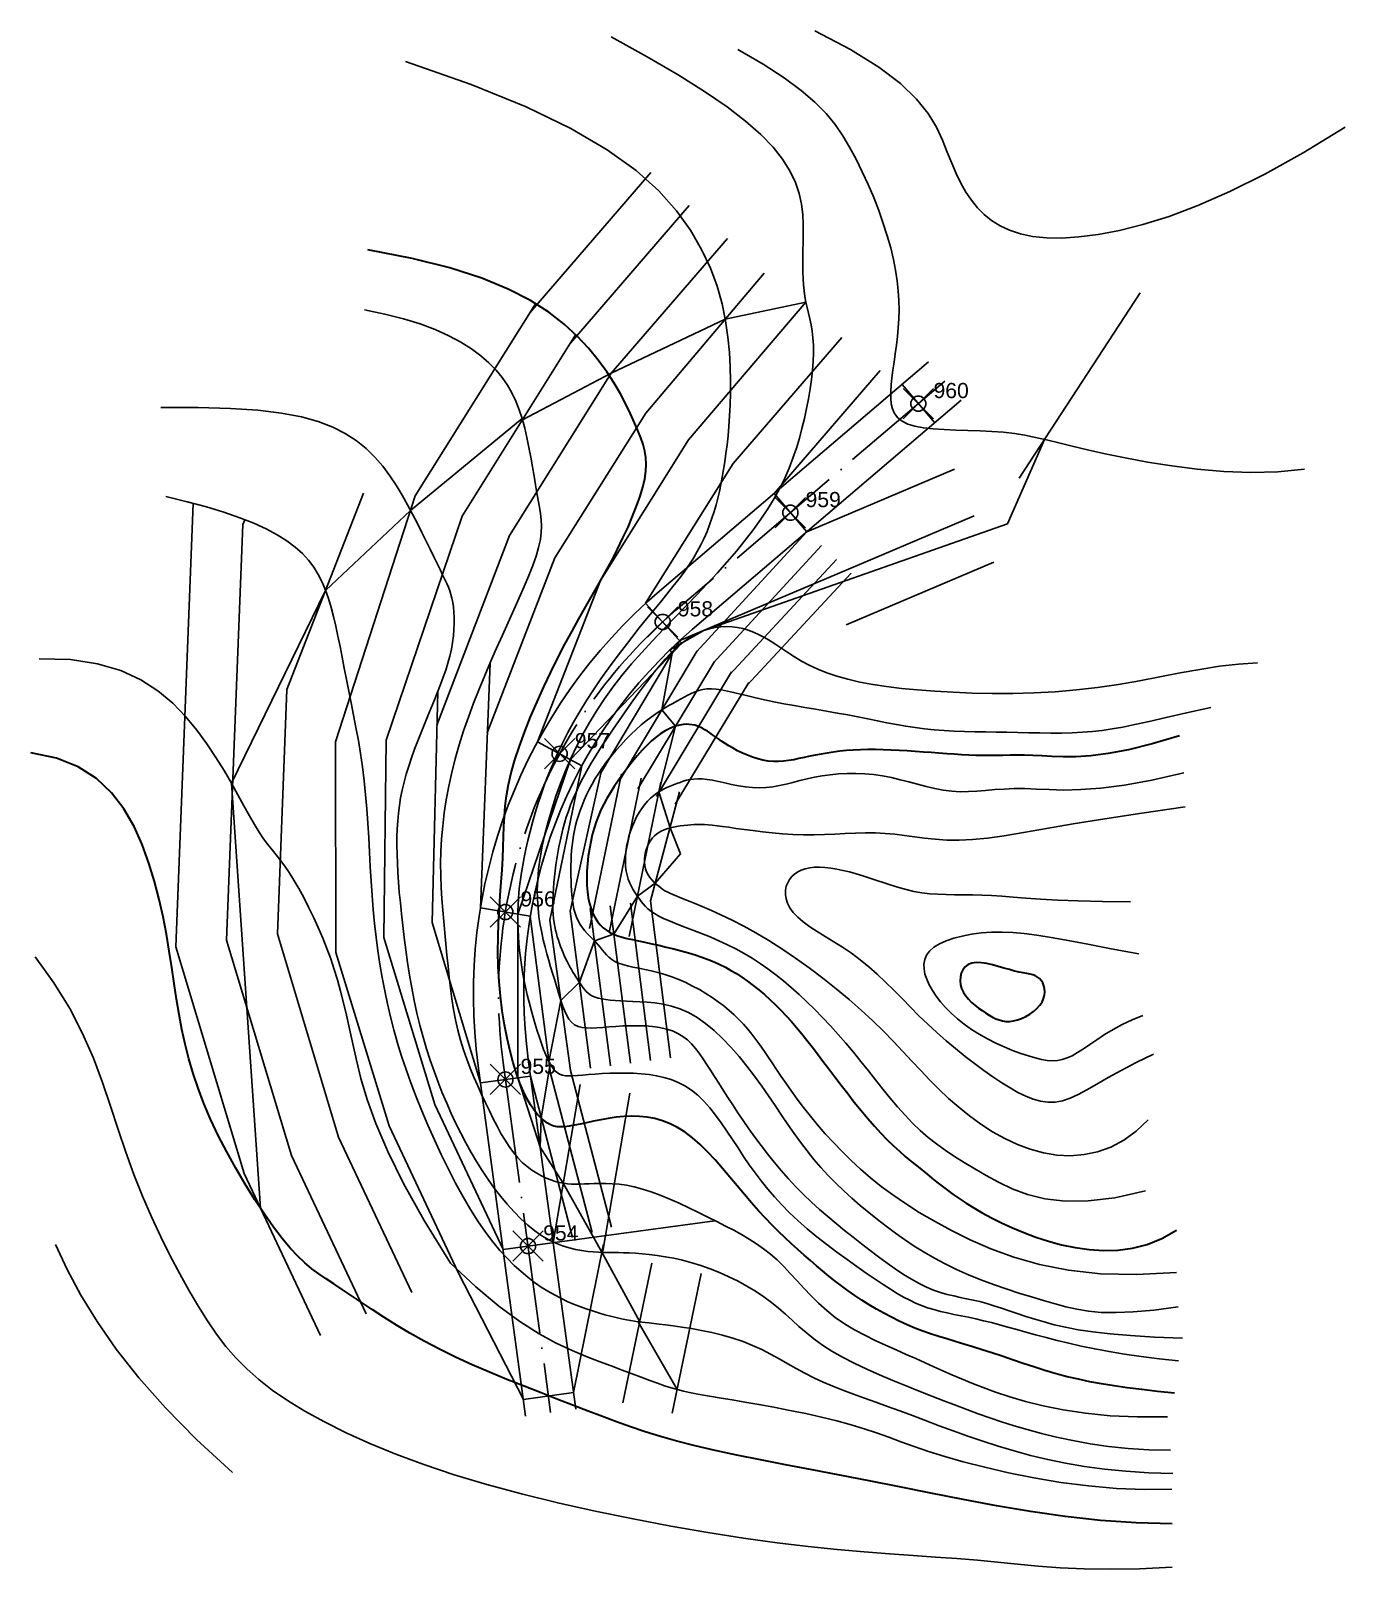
# Model space of a CAD drawing. Header units: metres. Extents: x 1 to 709, y -52 to 253.
# Drawn here: x 0.9 to 261.3, y -51.9 to 252.8 of the extents above; entities that cross this region are included whole.
import ezdxf

# ---------------------------------------------------------------- set-up
doc = ezdxf.new("R2010")
doc.units = ezdxf.units.M
doc.header["$PDMODE"] = 35
doc.header["$PDSIZE"] = 3
doc.linetypes.add('ACAD_ISO04W100', pattern=[30, 24, -3, 0, -3])
for name, color, linetype in [('01_eje', 3, 'ACAD_ISO04W100'), ('01_explanacion', 7, 'Continuous'), ('02_pendiente_explanacion', 7, 'Continuous'), ('03_linea_paso', 5, 'Continuous'), ('05_desmonte_curvas', 10, 'Continuous'), ('07_terraplen_curvas', 82, 'Continuous'), ('09_terraplen_curvas_este', 82, 'Continuous'), ('10_cebecera_talud', 50, 'Continuous'), ('lnterren', 40, 'Continuous')]:
    doc.layers.add(name, color=color, linetype=linetype)
doc.layers.add('lnterrdir', color=44, linetype='Continuous', lineweight=35)
doc.styles.get("Standard").update_dxf_attribs({"font": 'arial.ttf'})

msp = doc.modelspace()

# ---------------------------------------------------------------- linework, layer by layer
at = {"layer": '01_eje'}
msp.add_lwpolyline([(181.97, 183.47), (128.69, 138.07, 0.255342), (94.46, 48.5), (103.87, -20.86)], format="xyb", dxfattribs=at)
at = {"layer": '01_explanacion'}
for p, q in [((178.73, 187.27), (125.45, 141.87)), ((185.21, 179.66), (131.93, 134.26)), ((99.41, 49.17), (108.83, -20.19)), ((89.5, 47.83), (98.92, -21.54))]:
    msp.add_line(p, q, dxfattribs=at)
for radius in [105, 95]:
    msp.add_arc((193.55, 61.95), radius, 130.4338, 187.7296, dxfattribs=at)
at = {"layer": '02_pendiente_explanacion'}
for p, q in [((173.48, 182.8), (179.96, 175.18)), ((148.13, 161.2), (154.62, 153.59)), ((122.69, 139.44), (129.89, 131.57)), ((101.26, 112.02), (110.05, 107.25)), ((89.96, 79.1), (99.82, 77.47)), ((89.96, 44.46), (99.87, 45.8)), ((94.44, 11.46), (136.43, 17.16)), ((98.47, -18.23), (108.38, -16.89))]:
    msp.add_line(p, q, dxfattribs=at)
for p in [(176.72, 178.99), (151.37, 157.39), (126.07, 135.75), (105.65, 109.64), (94.89, 78.29), (94.91, 45.13), (99.39, 12.13)]:
    msp.add_point(p, dxfattribs=at)
at = {"layer": '03_linea_paso'}
for p, q in [((107.79, 108.48), (129.89, 131.57)), ((97.39, 45.47), (101.83, 31.54))]:
    msp.add_line(p, q, dxfattribs=at)
msp.add_lwpolyline([(97.39, 45.47), (97.37, 77.87), (107.79, 108.48)], dxfattribs=at)
at = {"layer": '05_desmonte_curvas'}
for p, q in [((132.76, 129.82), (154.62, 153.59)), ((136.08, 127.59), (157.56, 150.88)), ((139.4, 125.37), (160.49, 148.15)), ((142.74, 123.16), (163.41, 145.42)), ((113.75, 105.73), (129.44, 132.06)), ((117.45, 104.22), (132.87, 130.01)), ((121.15, 102.7), (136.3, 127.94)), ((124.85, 101.18), (139.72, 125.87)), ((128.55, 99.66), (143.13, 123.78)), ((110.05, 107.25), (103.74, 76.66)), ((107.76, 78.49), (113.95, 106.39)), ((111.58, 75.05), (117.88, 105.64)), ((115.49, 74.24), (121.8, 104.83)), ((119.41, 73.43), (125.72, 104.02)), ((129.37, 102.11), (123.63, 80.53)), ((115.69, 79.51), (119.7, 48.36)), ((119.66, 80.02), (123.67, 48.87)), ((123.63, 80.53), (127.64, 49.38)), ((99.82, 77.47), (103.84, 46.31)), ((103.74, 76.66), (107.79, 46.88)), ((111.77, 47.34), (107.76, 78.49)), ((111.73, 79), (115.74, 47.85)), ((99.87, 45.8), (108.22, 13.82)), ((103.74, 46.81), (112.09, 14.83)), ((107.79, 46.88), (115.95, 15.86))]:
    msp.add_line(p, q, dxfattribs=at)
at = {"layer": '07_terraplen_curvas'}
for p, q in [((99.73, 196.95), (123.75, 224.76)), ((107.79, 190.99), (131.32, 218.22)), ((115.47, 184.58), (138.89, 211.68)), ((122.71, 177.13), (146.2, 204.85)), ((77.03, 160.74), (100.88, 198.79)), ((131.18, 171.82), (154.46, 199.12)), ((86.32, 156.72), (108.82, 192.63)), ((140.06, 167.16), (161.59, 192.07)), ((95.72, 152.9), (115.86, 185.03)), ((148.13, 161.2), (169.15, 185.53)), ((104.73, 148.44), (122.71, 177.13)), ((113.72, 143.95), (131.18, 171.82)), ((122.69, 139.44), (140.06, 167.16)), ((29.61, 71.41), (33.05, 159.23)), ((51.62, 122.38), (66.8, 161.26)), ((61.26, 111.99), (77.03, 160.74)), ((42.89, 155.02), (43.28, 156)), ((71.26, 112.35), (86.32, 156.72)), ((39.67, 72.69), (42.89, 155.02)), ((81.33, 115.31), (95.72, 152.9)), ((91.32, 113.76), (104.73, 148.44)), ((101.26, 112.02), (113.72, 143.95)), ((89.96, 79.1), (91.86, 127.59)), ((49.73, 73.97), (51.62, 122.38)), ((80.38, 76.22), (81.49, 121.9)), ((61.29, 70.27), (61.26, 111.99)), ((70.83, 73.27), (71.26, 112.35)), ((89.96, 44.46), (80.38, 76.22)), ((61.87, 33.68), (49.73, 73.97)), ((80.91, 40.2), (70.83, 73.27)), ((43.15, 26.5), (29.61, 71.41)), ((52.51, 30.09), (39.67, 72.69)), ((71.86, 35.94), (61.29, 70.27)), ((94.44, 11.46), (80.91, 40.2)), ((76.34, 2.94), (61.87, 33.68)), ((85.55, 6.89), (71.86, 35.94)), ((67.29, -1.31), (52.51, 30.09)), ((58.25, -5.57), (43.15, 26.5)), ((98.47, -18.23), (85.55, 6.89))]:
    msp.add_line(p, q, dxfattribs=at)
at = {"layer": '09_terraplen_curvas_este'}
for p, q in [((196.7, 164.24), (220.69, 200.92)), ((154.62, 153.59), (183.86, 165.98)), ((158.52, 144.38), (187.76, 156.77)), ((162.42, 135.17), (191.66, 147.56)), ((129.44, 132.06), (158.52, 144.38)), ((104.35, 12.81), (109.72, 44.11)), ((114.2, 11.11), (119.58, 42.42)), ((108.38, -16.89), (114.34, 12.51)), ((118.17, -18.93), (123.93, 8.73)), ((127.96, -20.97), (133.72, 6.69))]:
    msp.add_line(p, q, dxfattribs=at)
at = {"layer": '10_cebecera_talud'}
for p, q in [((138.47, 195.73), (154.46, 199.11)), ((115.86, 185.03), (138.47, 195.73)), ((98.28, 175.8), (115.86, 185.03)), ((76.1, 157.85), (98.22, 176.02)), ((194.35, 155.2), (201.71, 171.9)), ((76.1, 157.85), (59.28, 142)), ((134.24, 134.04), (194.35, 155.2)), ((59.28, 142), (40.61, 103.83)), ((127.47, 130.21), (134.24, 134.04)), ((125.91, 118.37), (127.94, 129.54)), ((127.94, 129.54), (127.47, 130.21)), ((128.58, 115.08), (125.91, 118.37)), ((125.32, 102.09), (128.58, 115.08)), ((40.61, 103.83), (46.39, 19.61)), ((127.52, 94.94), (125.32, 102.09)), ((129.58, 89.82), (127.52, 94.94)), ((124.55, 84.02), (129.58, 89.82)), ((121.06, 81.43), (124.55, 84.02)), ((116.42, 73.89), (121.06, 81.43)), ((112.55, 72.58), (116.35, 73.92)), ((109.58, 64.38), (112.55, 72.58)), ((105.9, 60.8), (109.58, 64.38)), ((103.53, 48.65), (105.9, 60.8)), ((101.97, 37.49), (103.76, 48.22)), ((101.97, 37.49), (101.78, 31.69)), ((101.78, 31.69), (106.37, 24.6)), ((106.37, 24.6), (114.01, 10.89)), ((114.01, 10.89), (121.51, -2.89)), ((121.22, -2.86), (128.93, -16.28))]:
    msp.add_line(p, q, dxfattribs=at)
at = {"layer": 'lnterrdir'}
for points in [[(227.46, -17.02), (224.07, -16.65), (220.97, -16.28), (218.12, -15.92), (215.49, -15.55), (213.02, -15.16), (210.68, -14.74), (208.42, -14.26), (206.21, -13.74), (204, -13.15), (201.8, -12.5), (199.62, -11.82), (197.48, -11.12), (195.37, -10.41), (193.31, -9.71), (191.31, -9.04), (189.39, -8.41), (187.54, -7.82), (185.76, -7.28), (184.04, -6.77), (182.37, -6.27), (180.75, -5.77), (179.15, -5.25), (177.58, -4.7), (176.03, -4.1), (174.48, -3.45), (172.94, -2.74), (171.41, -1.98), (169.9, -1.18), (168.42, -0.35), (166.96, 0.52), (165.54, 1.42), (164.16, 2.34), (162.82, 3.27), (161.52, 4.23), (160.25, 5.2), (159, 6.19), (157.76, 7.2), (156.54, 8.23), (155.32, 9.28), (154.09, 10.35), (152.85, 11.46), (151.6, 12.59), (150.33, 13.77), (149.04, 15), (147.73, 16.3), (146.41, 17.67), (145.05, 19.13), (143.67, 20.67), (142.27, 22.32), (140.84, 24.03), (139.39, 25.77), (137.92, 27.5), (136.44, 29.18), (134.96, 30.77), (133.47, 32.24), (131.98, 33.55), (130.49, 34.67), (129.01, 35.6), (127.52, 36.35), (126.02, 36.94), (124.52, 37.37), (123.01, 37.66), (121.48, 37.82), (119.94, 37.86), (118.38, 37.79), (116.82, 37.64), (115.28, 37.42), (113.78, 37.15), (112.34, 36.86), (110.98, 36.57), (109.72, 36.29), (108.58, 36.06), (107.57, 35.88), (106.68, 35.76), (105.88, 35.72), (105.17, 35.76), (104.5, 35.9), (103.87, 36.13), (103.25, 36.47), (102.62, 36.92), (101.97, 37.49), (101.29, 38.21), (100.59, 39.08), (99.89, 40.11), (99.18, 41.34), (98.47, 42.76), (97.78, 44.41), (97.1, 46.29), (96.44, 48.41), (95.82, 50.75), (95.25, 53.28), (94.73, 55.95), (94.28, 58.74), (93.92, 61.62), (93.64, 64.54), (93.48, 67.48), (93.42, 70.41), (93.45, 73.3), (93.56, 76.14), (93.72, 78.91), (93.9, 81.6), (94.09, 84.18), (94.27, 86.64), (94.41, 88.97), (94.49, 91.15), (94.55, 93.22), (94.61, 95.23), (94.71, 97.22), (94.87, 99.23), (95.13, 101.32), (95.52, 103.52), (96.07, 105.89), (96.8, 108.45), (97.7, 111.17), (98.75, 114.02), (99.91, 116.95), (101.17, 119.91), (102.5, 122.87), (103.89, 125.79), (105.29, 128.61), (106.7, 131.32), (108.1, 133.9), (109.48, 136.39), (110.85, 138.8), (112.19, 141.14), (113.49, 143.43), (114.75, 145.69), (115.96, 147.93), (117.11, 150.16), (118.2, 152.38), (119.2, 154.55), (120.11, 156.67), (120.91, 158.7), (121.58, 160.63), (122.12, 162.43), (122.51, 164.1), (122.74, 165.61), (122.82, 167), (122.75, 168.31), (122.55, 169.59), (122.21, 170.88), (121.75, 172.22), (121.17, 173.65), (120.48, 175.22), (119.69, 176.97), (118.77, 178.87), (117.7, 180.91), (116.45, 183.06), (114.99, 185.31), (113.3, 187.62), (111.34, 189.98), (109.1, 192.37), (106.53, 194.75), (103.5, 197.12), (99.86, 199.44), (95.48, 201.68), (90.21, 203.84), (83.91, 205.87), (76.43, 207.76), (67.63, 209.48)], [(228.44, 113.21), (223.03, 111.58), (218.35, 110.43), (214.33, 109.67), (210.88, 109.23), (207.92, 109.05), (205.38, 109.04), (203.17, 109.12), (201.21, 109.23), (199.42, 109.31), (197.78, 109.35), (196.25, 109.35), (194.82, 109.34), (193.44, 109.31), (192.11, 109.29), (190.8, 109.27), (189.47, 109.28), (188.11, 109.31), (186.71, 109.36), (185.28, 109.44), (183.82, 109.53), (182.33, 109.64), (180.81, 109.75), (179.27, 109.87), (177.71, 109.98), (176.12, 110.1), (174.53, 110.2), (172.93, 110.3), (171.34, 110.37), (169.77, 110.43), (168.22, 110.46), (166.71, 110.46), (165.24, 110.43), (163.82, 110.36), (162.46, 110.26), (161.14, 110.13), (159.87, 109.97), (158.65, 109.79), (157.46, 109.59), (156.31, 109.37), (155.2, 109.15), (154.12, 108.91), (153.07, 108.68), (152.04, 108.47), (151.02, 108.3), (150.02, 108.16), (149.01, 108.09), (148, 108.09), (146.98, 108.17), (145.94, 108.35), (144.91, 108.62), (143.87, 108.96), (142.86, 109.35), (141.87, 109.79), (140.92, 110.25), (140.03, 110.73), (139.2, 111.22), (138.44, 111.69), (137.74, 112.15), (137.11, 112.58), (136.52, 113), (135.96, 113.4), (135.44, 113.76), (134.93, 114.1), (134.44, 114.41), (133.95, 114.69), (133.45, 114.93), (132.95, 115.12), (132.43, 115.28), (131.9, 115.39), (131.34, 115.45), (130.76, 115.47), (130.14, 115.42), (129.49, 115.32), (128.81, 115.16), (128.08, 114.92), (127.32, 114.59), (126.53, 114.17), (125.69, 113.64), (124.82, 113), (123.92, 112.24), (122.98, 111.34), (122.01, 110.34), (121.03, 109.24), (120.06, 108.08), (119.11, 106.86), (118.18, 105.63), (117.3, 104.39), (116.48, 103.16), (115.72, 101.98), (115.03, 100.81), (114.41, 99.66), (113.84, 98.51), (113.33, 97.34), (112.88, 96.14), (112.47, 94.89), (112.11, 93.59), (111.8, 92.22), (111.54, 90.79), (111.32, 89.33), (111.16, 87.86), (111.06, 86.41), (111.02, 84.98), (111.05, 83.6), (111.15, 82.3), (111.32, 81.09), (111.56, 79.97), (111.87, 78.94), (112.24, 78.01), (112.67, 77.16), (113.15, 76.41), (113.69, 75.74), (114.28, 75.17), (114.91, 74.68), (115.6, 74.27), (116.35, 73.92), (117.17, 73.61), (118.06, 73.34), (119.04, 73.08), (120.11, 72.84), (121.28, 72.58), (122.55, 72.31), (123.91, 72.01), (125.33, 71.7), (126.78, 71.36), (128.26, 71), (129.72, 70.62), (131.15, 70.23), (132.53, 69.81), (133.83, 69.38), (135.07, 68.92), (136.25, 68.43), (137.39, 67.91), (138.5, 67.35), (139.59, 66.74), (140.67, 66.09), (141.76, 65.37), (142.86, 64.59), (143.98, 63.76), (145.09, 62.87), (146.21, 61.93), (147.32, 60.94), (148.42, 59.91), (149.5, 58.84), (150.56, 57.73), (151.59, 56.58), (152.61, 55.4), (153.61, 54.18), (154.63, 52.9), (155.66, 51.57), (156.72, 50.19), (157.81, 48.74), (158.96, 47.21), (160.17, 45.62), (161.42, 43.98), (162.72, 42.32), (164.03, 40.65), (165.37, 39.01), (166.7, 37.42), (168.01, 35.91), (169.31, 34.49), (170.57, 33.19), (171.79, 32.01), (172.97, 30.91), (174.13, 29.9), (175.24, 28.96), (176.33, 28.08), (177.38, 27.23), (178.4, 26.42), (179.4, 25.61), (180.39, 24.81), (181.41, 24.01), (182.47, 23.2), (183.6, 22.37), (184.83, 21.52), (186.19, 20.63), (187.7, 19.7), (189.37, 18.73), (191.21, 17.73), (193.21, 16.73), (195.35, 15.74), (197.62, 14.79), (200.01, 13.9), (202.51, 13.1), (205.11, 12.39), (207.81, 11.82), (210.57, 11.42), (213.4, 11.24), (216.26, 11.32), (219.16, 11.72), (222.06, 12.47), (224.96, 13.64), (227.84, 15.26)], [(227.01, -42.9), (219.86, -42.72), (212.79, -42.22), (205.81, -41.44), (198.95, -40.46), (192.22, -39.33), (185.63, -38.09), (179.22, -36.83), (173, -35.58), (166.98, -34.39), (161.19, -33.27), (155.66, -32.21), (150.39, -31.2), (145.42, -30.23), (140.77, -29.28), (136.45, -28.35), (132.49, -27.44), (128.9, -26.52), (125.62, -25.59), (122.58, -24.65), (119.7, -23.69), (116.92, -22.69), (114.15, -21.66), (111.33, -20.57), (108.39, -19.43), (105.27, -18.23), (102, -16.97), (98.62, -15.65), (95.19, -14.28), (91.75, -12.85), (88.35, -11.38), (85.03, -9.87), (81.84, -8.31), (78.82, -6.72), (75.98, -5.11), (73.32, -3.51), (70.82, -1.94), (68.5, -0.43), (66.35, 1), (64.37, 2.34), (62.56, 3.55), (60.91, 4.62), (59.38, 5.62), (57.94, 6.6), (56.55, 7.63), (55.17, 8.78), (53.76, 10.12), (52.28, 11.7), (50.7, 13.61), (48.97, 15.88), (47.15, 18.47), (45.26, 21.31), (43.36, 24.36), (41.49, 27.54), (39.69, 30.79), (38.01, 34.05), (36.49, 37.26), (35.16, 40.37), (34.01, 43.38), (33.03, 46.33), (32.18, 49.24), (31.45, 52.14), (30.82, 55.05), (30.26, 58), (29.76, 61.02), (29.29, 64.11), (28.81, 67.29), (28.31, 70.56), (27.75, 73.9), (27.1, 77.32), (26.33, 80.8), (25.4, 84.36), (24.29, 87.98), (22.96, 91.64), (21.34, 95.25), (19.34, 98.71), (16.88, 101.9), (13.89, 104.72), (10.28, 107.06), (5.96, 108.8), (0.87, 109.84)]]:
    msp.add_lwpolyline(points, dxfattribs=at)
msp.add_lwpolyline([(187.34, 68.15), (186.59, 67.87), (186, 67.43), (185.54, 66.86), (185.22, 66.2), (185.04, 65.47), (185, 64.69), (185.08, 63.9), (185.3, 63.12), (185.64, 62.38), (186.1, 61.68), (186.64, 61.02), (187.25, 60.4), (187.92, 59.82), (188.62, 59.27), (189.33, 58.77), (190.03, 58.3), (190.72, 57.88), (191.39, 57.5), (192.05, 57.17), (192.71, 56.91), (193.39, 56.73), (194.08, 56.63), (194.8, 56.62), (195.56, 56.71), (196.36, 56.92), (197.18, 57.22), (197.99, 57.61), (198.79, 58.08), (199.53, 58.61), (200.2, 59.19), (200.77, 59.82), (201.22, 60.47), (201.53, 61.14), (201.71, 61.81), (201.77, 62.47), (201.72, 63.1), (201.58, 63.7), (201.36, 64.24), (201.07, 64.71), (200.73, 65.11), (200.34, 65.41), (199.91, 65.64), (199.41, 65.82), (198.85, 65.96), (198.22, 66.09), (197.5, 66.22), (196.69, 66.39), (195.78, 66.61), (194.77, 66.89), (193.68, 67.2), (192.55, 67.53), (191.41, 67.83), (190.28, 68.07), (189.21, 68.23), (188.21, 68.27)], close=True, dxfattribs=at)
at = {"layer": 'lnterren'}
for points in [[(115.85, 251.62), (122.98, 247.69), (129.13, 244.09), (134.38, 240.8), (138.81, 237.76), (142.5, 234.94), (145.51, 232.31), (147.93, 229.81), (149.83, 227.41), (151.29, 225.07), (152.36, 222.8), (153.1, 220.6), (153.57, 218.48), (153.83, 216.44), (153.93, 214.5), (153.92, 212.66), (153.87, 210.92), (153.83, 209.3), (153.8, 207.78), (153.8, 206.35), (153.82, 205.01), (153.87, 203.73), (153.96, 202.52), (154.08, 201.35), (154.25, 200.22), (154.46, 199.11), (154.71, 198.01), (154.97, 196.91), (155.23, 195.77), (155.47, 194.58), (155.68, 193.33), (155.84, 192), (155.93, 190.56), (155.94, 189.01), (155.88, 187.35), (155.74, 185.6), (155.53, 183.77), (155.26, 181.89), (154.94, 179.97), (154.56, 178.01), (154.13, 176.05), (153.66, 174.09), (153.14, 172.13), (152.55, 170.16), (151.88, 168.2), (151.11, 166.22), (150.25, 164.23), (149.27, 162.23), (148.16, 160.21), (146.91, 158.17), (145.53, 156.11), (144.03, 154.03), (142.41, 151.93), (140.67, 149.8), (138.83, 147.65), (136.9, 145.48), (134.87, 143.29), (132.76, 141.07), (130.6, 138.83), (128.41, 136.57), (126.22, 134.3), (124.06, 132.02), (121.95, 129.72), (119.92, 127.42), (118, 125.12), (116.21, 122.82), (114.55, 120.51), (113.01, 118.19), (111.58, 115.85), (110.25, 113.5), (109.02, 111.11), (107.88, 108.69), (106.82, 106.23), (105.83, 103.74), (104.92, 101.22), (104.1, 98.69), (103.36, 96.19), (102.73, 93.73), (102.2, 91.33), (101.78, 89.01), (101.48, 86.79), (101.3, 84.69), (101.23, 82.71), (101.26, 80.83), (101.37, 79.06), (101.56, 77.37), (101.81, 75.76), (102.1, 74.23), (102.42, 72.76), (102.77, 71.35), (103.13, 69.99), (103.5, 68.68), (103.87, 67.41), (104.25, 66.19), (104.62, 65), (104.98, 63.85), (105.32, 62.72), (105.65, 61.63), (105.97, 60.57), (106.3, 59.58), (106.66, 58.65), (107.05, 57.81), (107.5, 57.08), (108.02, 56.47), (108.62, 55.98), (109.32, 55.65), (110.11, 55.44), (111, 55.33), (111.98, 55.31), (113.05, 55.36), (114.2, 55.44), (115.44, 55.55), (116.77, 55.65), (118.17, 55.73), (119.63, 55.77), (121.11, 55.78), (122.6, 55.72), (124.05, 55.6), (125.46, 55.4), (126.79, 55.12), (128.01, 54.73), (129.1, 54.24), (130.08, 53.64), (130.97, 52.95), (131.79, 52.16), (132.56, 51.28), (133.3, 50.31), (134.03, 49.27), (134.76, 48.15), (135.53, 46.95), (136.33, 45.7), (137.17, 44.38), (138.05, 43), (138.97, 41.57), (139.94, 40.08), (140.96, 38.55), (142.02, 36.98), (143.15, 35.36), (144.32, 33.72), (145.55, 32.07), (146.83, 30.4), (148.16, 28.74), (149.55, 27.09), (150.98, 25.47), (152.46, 23.89), (153.98, 22.35), (155.55, 20.85), (157.15, 19.39), (158.78, 17.97), (160.43, 16.58), (162.1, 15.21), (163.78, 13.87), (165.47, 12.55), (167.16, 11.25), (168.84, 9.98), (170.51, 8.76), (172.15, 7.6), (173.76, 6.53), (175.33, 5.55), (176.85, 4.69), (178.32, 3.97), (179.73, 3.38), (181.09, 2.91), (182.42, 2.54), (183.72, 2.24), (185, 1.97), (186.29, 1.71), (187.59, 1.44), (188.92, 1.13), (190.29, 0.75), (191.7, 0.32), (193.17, -0.17), (194.71, -0.69), (196.31, -1.23), (198, -1.79), (199.77, -2.36), (201.65, -2.91), (203.64, -3.45), (205.84, -3.96), (208.35, -4.44), (211.27, -4.88), (214.7, -5.27), (218.74, -5.61), (223.49, -5.9), (229.06, -6.12)], [(156.18, 252.84), (163.29, 249.14), (168.88, 245.66), (173.16, 242.39), (176.35, 239.31), (178.65, 236.43), (180.29, 233.73), (181.48, 231.2), (182.43, 228.83), (183.32, 226.62), (184.23, 224.56), (185.16, 222.64), (186.15, 220.88), (187.22, 219.26), (188.41, 217.79), (189.73, 216.46), (191.22, 215.27), (192.9, 214.22), (194.8, 213.33), (196.94, 212.63), (199.36, 212.12), (202.08, 211.83), (205.13, 211.78), (208.54, 212), (212.34, 212.49), (216.55, 213.28), (221.22, 214.46), (226.39, 216.08), (232.11, 218.24), (238.41, 221.01), (245.35, 224.46), (252.96, 228.67), (261.29, 233.72)], [(140.97, 249.16), (146, 246.2), (150.14, 243.51), (153.51, 241.02), (156.24, 238.69), (158.45, 236.45), (160.24, 234.26), (161.76, 232.05), (163.11, 229.77), (164.39, 227.39), (165.62, 224.91), (166.78, 222.37), (167.87, 219.8), (168.87, 217.23), (169.77, 214.69), (170.56, 212.21), (171.24, 209.83), (171.79, 207.56), (172.21, 205.4), (172.53, 203.34), (172.74, 201.36), (172.86, 199.45), (172.9, 197.6), (172.85, 195.79), (172.74, 194.02), (172.58, 192.26), (172.37, 190.54), (172.14, 188.85), (171.9, 187.21), (171.67, 185.63), (171.47, 184.12), (171.32, 182.69), (171.24, 181.35), (171.24, 180.1), (171.35, 178.96), (171.6, 177.93), (172.02, 177.01), (172.65, 176.2), (173.5, 175.52), (174.61, 174.95), (176.01, 174.51), (177.71, 174.19), (179.68, 173.98), (181.84, 173.84), (184.14, 173.75), (186.53, 173.68), (188.94, 173.6), (191.31, 173.49), (193.59, 173.32), (195.74, 173.06), (197.83, 172.72), (199.93, 172.3), (202.14, 171.8), (204.53, 171.23), (207.2, 170.58), (210.24, 169.86), (213.72, 169.08), (217.7, 168.25), (222.13, 167.42), (226.92, 166.65), (231.99, 166.01), (237.24, 165.56), (242.59, 165.37), (247.95, 165.48), (253.25, 165.98)], [(75.11, 246.74), (88.14, 242.22), (98.99, 237.8), (107.9, 233.5), (115.09, 229.29), (120.81, 225.17), (125.31, 221.14), (128.81, 217.19), (131.56, 213.33), (133.76, 209.53), (135.51, 205.83), (136.85, 202.23), (137.84, 198.74), (138.54, 195.39), (139, 192.18), (139.28, 189.14), (139.43, 186.27), (139.49, 183.59), (139.5, 181.09), (139.44, 178.76), (139.33, 176.58), (139.19, 174.53), (139.01, 172.61), (138.81, 170.8), (138.59, 169.09), (138.36, 167.47), (138.12, 165.92), (137.87, 164.43), (137.6, 163), (137.31, 161.61), (136.99, 160.26), (136.64, 158.93), (136.26, 157.61), (135.83, 156.3), (135.37, 154.99), (134.85, 153.68), (134.28, 152.36), (133.64, 151.04), (132.93, 149.71), (132.14, 148.36), (131.26, 147), (130.3, 145.61), (129.24, 144.2), (128.11, 142.75), (126.91, 141.26), (125.63, 139.7), (124.29, 138.07), (122.89, 136.37), (121.44, 134.57), (119.94, 132.69), (118.42, 130.71), (116.88, 128.67), (115.35, 126.58), (113.84, 124.46), (112.38, 122.31), (110.98, 120.16), (109.65, 118.02), (108.42, 115.91), (107.27, 113.82), (106.22, 111.76), (105.24, 109.72), (104.34, 107.71), (103.52, 105.71), (102.75, 103.74), (102.05, 101.78), (101.41, 99.84), (100.82, 97.92), (100.28, 96.04), (99.8, 94.21), (99.36, 92.43), (98.97, 90.73), (98.63, 89.09), (98.34, 87.55), (98.09, 86.1), (97.88, 84.73), (97.71, 83.42), (97.58, 82.16), (97.48, 80.94), (97.42, 79.73), (97.38, 78.52), (97.37, 77.29), (97.38, 76.03), (97.42, 74.74), (97.49, 73.42), (97.58, 72.07), (97.71, 70.69), (97.87, 69.28), (98.07, 67.85), (98.31, 66.39), (98.58, 64.9), (98.89, 63.41), (99.23, 61.91), (99.6, 60.42), (99.98, 58.95), (100.39, 57.5), (100.8, 56.1), (101.21, 54.74), (101.63, 53.44), (102.04, 52.22), (102.46, 51.07), (102.89, 50.02), (103.32, 49.06), (103.76, 48.22), (104.21, 47.51), (104.66, 46.92), (105.14, 46.48), (105.64, 46.17), (106.19, 45.96), (106.8, 45.85), (107.49, 45.82), (108.28, 45.84), (109.18, 45.91), (110.22, 46), (111.39, 46.1), (112.69, 46.2), (114.09, 46.29), (115.57, 46.36), (117.11, 46.4), (118.68, 46.4), (120.26, 46.36), (121.83, 46.26), (123.36, 46.1), (124.86, 45.86), (126.32, 45.53), (127.74, 45.09), (129.12, 44.53), (130.46, 43.84), (131.76, 43), (133.01, 42), (134.22, 40.83), (135.4, 39.5), (136.54, 38.06), (137.67, 36.52), (138.78, 34.9), (139.88, 33.24), (140.99, 31.56), (142.1, 29.89), (143.23, 28.24), (144.4, 26.62), (145.61, 25.02), (146.88, 23.43), (148.23, 21.86), (149.67, 20.29), (151.22, 18.72), (152.9, 17.14), (154.71, 15.55), (156.62, 13.97), (158.6, 12.41), (160.6, 10.9), (162.59, 9.44), (164.54, 8.05), (166.4, 6.76), (168.14, 5.58), (169.73, 4.53), (171.18, 3.59), (172.53, 2.76), (173.79, 2.03), (175, 1.39), (176.18, 0.83), (177.36, 0.34), (178.55, -0.09), (179.79, -0.46), (181.08, -0.8), (182.41, -1.11), (183.78, -1.4), (185.19, -1.69), (186.65, -1.98), (188.13, -2.3), (189.65, -2.65), (191.21, -3.04), (192.81, -3.46), (194.47, -3.93), (196.21, -4.42), (198.03, -4.93), (199.96, -5.47), (202.01, -6.01), (204.19, -6.57), (206.51, -7.13), (209, -7.69), (211.66, -8.24), (214.52, -8.77), (217.59, -9.28), (220.89, -9.77), (224.44, -10.21), (228.24, -10.62)], [(226.06, -21.69), (220.09, -21.72), (214.69, -21.47), (209.81, -21), (205.42, -20.34), (201.48, -19.54), (197.96, -18.65), (194.82, -17.72), (192.02, -16.78), (189.53, -15.88), (187.29, -15.02), (185.25, -14.19), (183.36, -13.38), (181.56, -12.58), (179.81, -11.78), (178.05, -10.98), (176.23, -10.16), (174.3, -9.32), (172.3, -8.45), (170.24, -7.53), (168.16, -6.56), (166.09, -5.54), (164.06, -4.44), (162.12, -3.26), (160.27, -1.99), (158.56, -0.62), (156.96, 0.81), (155.46, 2.29), (154.04, 3.79), (152.68, 5.27), (151.35, 6.72), (150.05, 8.09), (148.73, 9.38), (147.4, 10.54), (146.04, 11.61), (144.64, 12.59), (143.19, 13.51), (141.69, 14.39), (140.13, 15.25), (138.5, 16.1), (136.79, 16.98), (135, 17.88), (133.15, 18.8), (131.26, 19.72), (129.36, 20.6), (127.47, 21.44), (125.6, 22.21), (123.79, 22.88), (122.06, 23.43), (120.42, 23.86), (118.88, 24.16), (117.43, 24.37), (116.08, 24.48), (114.81, 24.54), (113.62, 24.54), (112.52, 24.51), (111.5, 24.47), (110.56, 24.43), (109.67, 24.41), (108.83, 24.4), (108.03, 24.42), (107.23, 24.48), (106.44, 24.59), (105.63, 24.74), (104.79, 24.95), (103.91, 25.23), (103, 25.59), (102.06, 26.02), (101.1, 26.54), (100.14, 27.15), (99.19, 27.87), (98.25, 28.69), (97.35, 29.62), (96.48, 30.67), (95.64, 31.83), (94.83, 33.09), (94.03, 34.44), (93.26, 35.86), (92.49, 37.36), (91.73, 38.91), (90.97, 40.52), (90.2, 42.16), (89.43, 43.85), (88.68, 45.57), (87.95, 47.34), (87.25, 49.16), (86.6, 51.02), (86.01, 52.94), (85.48, 54.91), (85.03, 56.92), (84.64, 58.99), (84.31, 61.09), (84.02, 63.23), (83.77, 65.4), (83.54, 67.58), (83.32, 69.78), (83.11, 71.99), (82.89, 74.2), (82.68, 76.41), (82.48, 78.64), (82.31, 80.9), (82.18, 83.18), (82.1, 85.51), (82.08, 87.88), (82.13, 90.3), (82.26, 92.78), (82.48, 95.32), (82.79, 97.91), (83.19, 100.54), (83.68, 103.21), (84.27, 105.91), (84.95, 108.64), (85.73, 111.39), (86.6, 114.15), (87.57, 116.92), (88.6, 119.69), (89.69, 122.44), (90.82, 125.17), (91.98, 127.87), (93.15, 130.53), (94.32, 133.13), (95.48, 135.67), (96.6, 138.14), (97.66, 140.51), (98.65, 142.78), (99.55, 144.93), (100.34, 146.95), (100.99, 148.81), (101.49, 150.52), (101.83, 152.05), (102.01, 153.44), (102.07, 154.74), (102.01, 155.99), (101.87, 157.23), (101.67, 158.5), (101.42, 159.85), (101.15, 161.31), (100.87, 162.91), (100.58, 164.65), (100.28, 166.48), (99.95, 168.38), (99.58, 170.31), (99.18, 172.25), (98.73, 174.16), (98.22, 176.02), (97.64, 177.79), (96.98, 179.49), (96.21, 181.12), (95.31, 182.68), (94.27, 184.19), (93.05, 185.65), (91.64, 187.08), (90.02, 188.47), (88.17, 189.83), (86.06, 191.16), (83.68, 192.44), (81.01, 193.65), (78.02, 194.78), (74.7, 195.81), (71.03, 196.74), (66.99, 197.54)], [(226.65, -28.31), (222.35, -28.22), (218.27, -27.96), (214.41, -27.56), (210.77, -27.03), (207.34, -26.41), (204.12, -25.72), (201.1, -24.98), (198.29, -24.22), (195.67, -23.45), (193.21, -22.68), (190.86, -21.89), (188.58, -21.08), (186.34, -20.26), (184.09, -19.4), (181.79, -18.5), (179.4, -17.57), (176.9, -16.58), (174.3, -15.56), (171.67, -14.49), (169.05, -13.39), (166.49, -12.25), (164.03, -11.09), (161.71, -9.9), (159.6, -8.7), (157.71, -7.48), (156.03, -6.24), (154.49, -5.01), (153.07, -3.78), (151.72, -2.56), (150.38, -1.35), (149.03, -0.17), (147.6, 0.98), (146.08, 2.1), (144.46, 3.17), (142.76, 4.19), (140.99, 5.16), (139.18, 6.05), (137.35, 6.88), (135.49, 7.62), (133.65, 8.27), (131.82, 8.83), (130.02, 9.31), (128.27, 9.7), (126.58, 10.02), (124.96, 10.27), (123.42, 10.46), (121.98, 10.61), (120.65, 10.71), (119.44, 10.78), (118.32, 10.81), (117.28, 10.84), (116.29, 10.85), (115.32, 10.86), (114.35, 10.88), (113.36, 10.92), (112.32, 10.98), (111.21, 11.08), (110.04, 11.23), (108.81, 11.45), (107.54, 11.76), (106.22, 12.17), (104.88, 12.69), (103.51, 13.35), (102.13, 14.16), (100.74, 15.14), (99.35, 16.27), (97.98, 17.53), (96.62, 18.91), (95.28, 20.4), (93.97, 21.98), (92.7, 23.62), (91.48, 25.33), (90.3, 27.08), (89.17, 28.86), (88.09, 30.69), (87.06, 32.56), (86.06, 34.46), (85.1, 36.41), (84.17, 38.4), (83.28, 40.42), (82.41, 42.49), (81.58, 44.6), (80.78, 46.75), (80.01, 48.96), (79.29, 51.21), (78.61, 53.51), (77.98, 55.87), (77.39, 58.28), (76.85, 60.75), (76.37, 63.25), (75.93, 65.78), (75.53, 68.3), (75.18, 70.79), (74.86, 73.25), (74.57, 75.63), (74.32, 77.93), (74.09, 80.13), (73.89, 82.23), (73.73, 84.24), (73.59, 86.16), (73.5, 88), (73.43, 89.78), (73.41, 91.49), (73.42, 93.14), (73.47, 94.75), (73.57, 96.32), (73.71, 97.87), (73.9, 99.4), (74.15, 100.93), (74.46, 102.46), (74.82, 104.01), (75.25, 105.59), (75.75, 107.21), (76.3, 108.86), (76.9, 110.52), (77.54, 112.2), (78.2, 113.87), (78.87, 115.53), (79.54, 117.17), (80.21, 118.77), (80.85, 120.33), (81.47, 121.85), (82.05, 123.34), (82.6, 124.79), (83.09, 126.21), (83.53, 127.6), (83.91, 128.97), (84.22, 130.33), (84.45, 131.66), (84.62, 132.97), (84.72, 134.23), (84.76, 135.45), (84.75, 136.61), (84.7, 137.7), (84.6, 138.71), (84.47, 139.62), (84.31, 140.44), (84.12, 141.19), (83.89, 141.9), (83.61, 142.61), (83.28, 143.35), (82.9, 144.16), (82.46, 145.07), (81.95, 146.11), (81.37, 147.31), (80.72, 148.66), (80, 150.14), (79.22, 151.74), (78.38, 153.44), (77.48, 155.22), (76.52, 157.07), (75.5, 158.96), (74.43, 160.89), (73.28, 162.81), (72.02, 164.72), (70.63, 166.59), (69.07, 168.38), (67.33, 170.08), (65.37, 171.66), (63.17, 173.09), (60.69, 174.36), (57.83, 175.45), (54.48, 176.37), (50.53, 177.11), (45.88, 177.67), (40.41, 178.04), (34.03, 178.23), (26.61, 178.23)], [(227.17, -32.93), (222.35, -32.77), (217.84, -32.47), (213.62, -32.05), (209.65, -31.51), (205.9, -30.87), (202.35, -30.15), (198.96, -29.34), (195.69, -28.46), (192.53, -27.52), (189.47, -26.53), (186.5, -25.52), (183.63, -24.49), (180.85, -23.46), (178.16, -22.45), (175.56, -21.46), (173.05, -20.53), (170.63, -19.64), (168.29, -18.8), (166.04, -18), (163.88, -17.21), (161.79, -16.43), (159.79, -15.63), (157.87, -14.81), (156.02, -13.96), (154.24, -13.06), (152.52, -12.12), (150.83, -11.17), (149.14, -10.22), (147.44, -9.29), (145.69, -8.39), (143.88, -7.56), (141.98, -6.8), (139.97, -6.12), (137.91, -5.53), (135.82, -5.02), (133.75, -4.59), (131.76, -4.22), (129.88, -3.92), (128.16, -3.67), (126.65, -3.47), (125.38, -3.32), (124.31, -3.2), (123.41, -3.1), (122.62, -3.02), (121.91, -2.94), (121.22, -2.86), (120.51, -2.76), (119.74, -2.63), (118.88, -2.47), (117.91, -2.27), (116.87, -2.03), (115.76, -1.76), (114.59, -1.46), (113.38, -1.11), (112.15, -0.73), (110.9, -0.32), (109.65, 0.13), (108.4, 0.63), (107.15, 1.18), (105.88, 1.78), (104.61, 2.45), (103.32, 3.19), (102.02, 4.02), (100.7, 4.93), (99.36, 5.94), (98, 7.06), (96.63, 8.31), (95.23, 9.71), (93.82, 11.26), (92.39, 12.99), (90.94, 14.91), (89.47, 17.04), (88, 19.38), (86.52, 21.91), (85.05, 24.59), (83.6, 27.39), (82.19, 30.25), (80.84, 33.15), (79.55, 36.05), (78.33, 38.91), (77.21, 41.71), (76.18, 44.44), (75.22, 47.11), (74.35, 49.75), (73.55, 52.35), (72.82, 54.94), (72.15, 57.52), (71.54, 60.1), (70.99, 62.69), (70.5, 65.31), (70.05, 67.94), (69.66, 70.6), (69.3, 73.29), (69, 76.01), (68.73, 78.77), (68.5, 81.56), (68.31, 84.39), (68.14, 87.25), (67.98, 90.12), (67.82, 93), (67.65, 95.87), (67.46, 98.72), (67.22, 101.53), (66.94, 104.3), (66.59, 107.02), (66.2, 109.67), (65.77, 112.27), (65.3, 114.81), (64.83, 117.29), (64.34, 119.71), (63.86, 122.07), (63.4, 124.37), (62.97, 126.61), (62.55, 128.79), (62.14, 130.9), (61.73, 132.94), (61.31, 134.91), (60.86, 136.81), (60.38, 138.63), (59.85, 140.37), (59.27, 142.04), (58.61, 143.62), (57.84, 145.14), (56.95, 146.58), (55.9, 147.97), (54.68, 149.3), (53.25, 150.59), (51.6, 151.82), (49.69, 153.02), (47.51, 154.18), (45.04, 155.3), (42.26, 156.4), (39.15, 157.47), (35.69, 158.52), (31.86, 159.55), (27.64, 160.57)], [(228.19, 0.08), (223.36, -0.55), (219.3, -0.92), (215.88, -1.06), (212.96, -1), (210.42, -0.76), (208.14, -0.38), (205.97, 0.12), (203.8, 0.71), (201.51, 1.35), (199.11, 2.06), (196.65, 2.82), (194.13, 3.65), (191.61, 4.52), (189.11, 5.45), (186.66, 6.44), (184.3, 7.48), (182.05, 8.58), (179.9, 9.72), (177.85, 10.91), (175.88, 12.14), (173.99, 13.41), (172.16, 14.71), (170.37, 16.04), (168.62, 17.39), (166.91, 18.77), (165.22, 20.17), (163.57, 21.6), (161.96, 23.07), (160.4, 24.56), (158.88, 26.1), (157.42, 27.67), (156.03, 29.3), (154.69, 30.96), (153.39, 32.68), (152.13, 34.44), (150.88, 36.23), (149.63, 38.07), (148.36, 39.95), (147.04, 41.86), (145.68, 43.8), (144.24, 45.77), (142.74, 47.73), (141.19, 49.65), (139.58, 51.5), (137.94, 53.23), (136.27, 54.82), (134.58, 56.23), (132.87, 57.42), (131.17, 58.37), (129.46, 59.1), (127.78, 59.64), (126.14, 60.02), (124.54, 60.28), (123.01, 60.44), (121.55, 60.53), (120.18, 60.59), (118.91, 60.65), (117.74, 60.71), (116.66, 60.77), (115.68, 60.85), (114.8, 60.95), (114, 61.08), (113.29, 61.23), (112.68, 61.42), (112.14, 61.64), (111.68, 61.91), (111.27, 62.21), (110.92, 62.54), (110.61, 62.89), (110.32, 63.27), (110.04, 63.67), (109.77, 64.09), (109.48, 64.52), (109.19, 64.97), (108.89, 65.43), (108.59, 65.9), (108.29, 66.39), (107.99, 66.9), (107.69, 67.42), (107.4, 67.95), (107.12, 68.5), (106.84, 69.07), (106.58, 69.65), (106.32, 70.24), (106.07, 70.85), (105.83, 71.47), (105.61, 72.09), (105.4, 72.73), (105.19, 73.37), (105.01, 74.03), (104.84, 74.72), (104.69, 75.43), (104.56, 76.18), (104.45, 76.98), (104.38, 77.83), (104.33, 78.74), (104.31, 79.72), (104.33, 80.75), (104.37, 81.83), (104.43, 82.96), (104.53, 84.11), (104.64, 85.28), (104.77, 86.47), (104.93, 87.65), (105.09, 88.83), (105.28, 90.01), (105.49, 91.18), (105.73, 92.35), (105.99, 93.52), (106.28, 94.7), (106.61, 95.88), (106.97, 97.07), (107.38, 98.28), (107.83, 99.51), (108.34, 100.76), (108.91, 102.06), (109.54, 103.4), (110.25, 104.79), (111.04, 106.25), (111.93, 107.78), (112.9, 109.38), (113.95, 111.05), (115.07, 112.75), (116.23, 114.49), (117.42, 116.23), (118.63, 117.95), (119.83, 119.65), (121.02, 121.29), (122.17, 122.87), (123.29, 124.38), (124.39, 125.8), (125.47, 127.14), (126.55, 128.39), (127.62, 129.53), (128.69, 130.57), (129.78, 131.49), (130.88, 132.3), (131.99, 132.99), (133.11, 133.57), (134.24, 134.04), (135.36, 134.4), (136.49, 134.65), (137.6, 134.8), (138.71, 134.85), (139.8, 134.8), (140.87, 134.66), (141.95, 134.43), (143.01, 134.11), (144.09, 133.7), (145.16, 133.21), (146.25, 132.64), (147.36, 131.99), (148.49, 131.27), (149.66, 130.5), (150.88, 129.68), (152.19, 128.85), (153.6, 128.01), (155.12, 127.19), (156.78, 126.4), (158.6, 125.66), (160.59, 124.99), (162.76, 124.39), (165.13, 123.85), (167.68, 123.37), (170.44, 122.95), (173.4, 122.59), (176.58, 122.28), (179.98, 122.02), (183.59, 121.81), (187.39, 121.66), (191.35, 121.59), (195.42, 121.6), (199.59, 121.71), (203.8, 121.93), (208.03, 122.28), (212.24, 122.76), (216.4, 123.38), (220.51, 124.1), (224.56, 124.87), (228.56, 125.64), (232.49, 126.35), (236.37, 126.96), (240.18, 127.41), (243.94, 127.66)], [(84, 8.76), (78.83, 17.17), (74.74, 24.5), (71.59, 30.87), (69.23, 36.39), (67.51, 41.17), (66.27, 45.33), (65.38, 48.97), (64.68, 52.21), (64.05, 55.15), (63.44, 57.84), (62.84, 60.32), (62.25, 62.64), (61.63, 64.83), (60.99, 66.94), (60.3, 68.99), (59.54, 71.05), (58.71, 73.12), (57.82, 75.2), (56.89, 77.25), (55.92, 79.25), (54.94, 81.17), (53.96, 82.97), (53, 84.62), (52.07, 86.1), (51.19, 87.39), (50.33, 88.53), (49.5, 89.59), (48.68, 90.62), (47.85, 91.67), (46.99, 92.82), (46.11, 94.11), (45.17, 95.6), (44.18, 97.34), (43.1, 99.32), (41.91, 101.49), (40.61, 103.83), (39.16, 106.32), (37.55, 108.91), (35.76, 111.58), (33.76, 114.29), (31.54, 117.01), (29, 119.64), (26.07, 122.1), (22.66, 124.29), (18.69, 126.12), (14.07, 127.48), (8.72, 128.28), (2.55, 128.43)], [(234.68, 118.79), (229.86, 117.72), (225.82, 116.82), (222.46, 116.06), (219.63, 115.44), (217.21, 114.94), (215.09, 114.55), (213.14, 114.25), (211.22, 114.04), (209.25, 113.89), (207.21, 113.79), (205.11, 113.75), (202.97, 113.74), (200.8, 113.76), (198.62, 113.8), (196.43, 113.85), (194.26, 113.89), (192.12, 113.93), (190, 113.97), (187.91, 114.01), (185.86, 114.06), (183.83, 114.14), (181.84, 114.25), (179.88, 114.39), (177.96, 114.58), (176.07, 114.82), (174.21, 115.1), (172.36, 115.42), (170.5, 115.77), (168.62, 116.15), (166.71, 116.54), (164.75, 116.93), (162.74, 117.32), (160.65, 117.71), (158.52, 118.08), (156.36, 118.46), (154.21, 118.82), (152.1, 119.19), (150.04, 119.56), (148.07, 119.94), (146.22, 120.32), (144.5, 120.71), (142.92, 121.09), (141.46, 121.45), (140.12, 121.78), (138.88, 122.07), (137.74, 122.29), (136.69, 122.44), (135.73, 122.51), (134.83, 122.48), (134, 122.35), (133.22, 122.16), (132.47, 121.9), (131.74, 121.58), (131.03, 121.23), (130.32, 120.84), (129.59, 120.45), (128.85, 120.04), (128.07, 119.62), (127.27, 119.18), (126.44, 118.69), (125.58, 118.16), (124.69, 117.58), (123.77, 116.92), (122.81, 116.18), (121.82, 115.35), (120.8, 114.44), (119.78, 113.47), (118.76, 112.44), (117.75, 111.37), (116.77, 110.27), (115.84, 109.15), (114.96, 108.03), (114.14, 106.92), (113.39, 105.81), (112.7, 104.72), (112.08, 103.63), (111.5, 102.56), (110.98, 101.5), (110.51, 100.45), (110.09, 99.42), (109.71, 98.4), (109.38, 97.4), (109.08, 96.41), (108.82, 95.42), (108.6, 94.44), (108.41, 93.46), (108.25, 92.48), (108.13, 91.49), (108.03, 90.49), (107.96, 89.49), (107.91, 88.49), (107.88, 87.49), (107.88, 86.48), (107.89, 85.49), (107.91, 84.5), (107.96, 83.52), (108.01, 82.55), (108.09, 81.6), (108.19, 80.67), (108.32, 79.76), (108.49, 78.89), (108.71, 78.06), (108.99, 77.27), (109.32, 76.52), (109.72, 75.83), (110.18, 75.18), (110.67, 74.57), (111.19, 73.99), (111.72, 73.43), (112.25, 72.89), (112.76, 72.36), (113.24, 71.84), (113.68, 71.32), (114.1, 70.8), (114.52, 70.29), (114.95, 69.8), (115.43, 69.33), (115.96, 68.9), (116.58, 68.51), (117.31, 68.17), (118.15, 67.88), (119.11, 67.63), (120.16, 67.4), (121.31, 67.18), (122.52, 66.93), (123.8, 66.66), (125.12, 66.34), (126.48, 65.95), (127.86, 65.47), (129.24, 64.93), (130.63, 64.31), (132, 63.64), (133.34, 62.92), (134.64, 62.15), (135.9, 61.35), (137.09, 60.53), (138.2, 59.69), (139.26, 58.82), (140.25, 57.94), (141.18, 57.03), (142.08, 56.09), (142.93, 55.12), (143.75, 54.11), (144.55, 53.07), (145.34, 51.98), (146.12, 50.84), (146.92, 49.65), (147.74, 48.41), (148.6, 47.1), (149.52, 45.74), (150.5, 44.3), (151.57, 42.79), (152.73, 41.21), (153.98, 39.56), (155.33, 37.87), (156.77, 36.13), (158.29, 34.38), (159.9, 32.61), (161.6, 30.84), (163.38, 29.09), (165.24, 27.36), (167.22, 25.66), (169.34, 23.96), (171.64, 22.26), (174.15, 20.54), (176.9, 18.81), (179.93, 17.04), (183.27, 15.23), (186.96, 13.38), (191.06, 11.57), (195.63, 9.9), (200.73, 8.47), (206.44, 7.35), (212.82, 6.66), (219.94, 6.48), (227.85, 6.91)], [(229.33, 105.84), (222.98, 104.39), (217.53, 103.41), (212.89, 102.82), (208.93, 102.53), (205.55, 102.46), (202.64, 102.53), (200.11, 102.65), (197.82, 102.74), (195.71, 102.74), (193.72, 102.66), (191.84, 102.53), (190.04, 102.38), (188.32, 102.24), (186.63, 102.14), (184.98, 102.12), (183.32, 102.21), (181.66, 102.42), (179.97, 102.74), (178.28, 103.14), (176.57, 103.59), (174.85, 104.05), (173.11, 104.5), (171.37, 104.92), (169.62, 105.26), (167.86, 105.51), (166.1, 105.66), (164.35, 105.73), (162.63, 105.72), (160.93, 105.64), (159.28, 105.48), (157.67, 105.27), (156.13, 104.99), (154.66, 104.67), (153.24, 104.33), (151.86, 103.97), (150.52, 103.63), (149.2, 103.33), (147.88, 103.09), (146.56, 102.93), (145.21, 102.87), (143.84, 102.93), (142.45, 103.08), (141.07, 103.31), (139.71, 103.58), (138.39, 103.86), (137.13, 104.14), (135.94, 104.39), (134.86, 104.57), (133.88, 104.67), (133, 104.69), (132.2, 104.64), (131.47, 104.53), (130.78, 104.38), (130.13, 104.19), (129.5, 103.97), (128.87, 103.73), (128.23, 103.49), (127.57, 103.23), (126.91, 102.94), (126.25, 102.62), (125.59, 102.26), (124.93, 101.85), (124.29, 101.38), (123.67, 100.84), (123.06, 100.23), (122.48, 99.54), (121.92, 98.79), (121.4, 97.99), (120.91, 97.13), (120.46, 96.22), (120.06, 95.28), (119.7, 94.3), (119.39, 93.3), (119.13, 92.28), (118.93, 91.26), (118.78, 90.24), (118.7, 89.23), (118.68, 88.25), (118.73, 87.31), (118.84, 86.41), (119.02, 85.57), (119.26, 84.78), (119.55, 84.03), (119.88, 83.34), (120.24, 82.69), (120.63, 82.07), (121.02, 81.49), (121.4, 80.94), (121.79, 80.41), (122.19, 79.91), (122.63, 79.42), (123.14, 78.93), (123.73, 78.46), (124.45, 77.97), (125.31, 77.48), (126.34, 76.97), (127.55, 76.45), (128.93, 75.89), (130.44, 75.31), (132.05, 74.7), (133.74, 74.04), (135.46, 73.35), (137.2, 72.61), (138.92, 71.82), (140.59, 70.98), (142.22, 70.09), (143.81, 69.13), (145.38, 68.11), (146.93, 67.02), (148.46, 65.87), (150, 64.64), (151.53, 63.34), (153.08, 61.96), (154.64, 60.5), (156.19, 58.98), (157.75, 57.4), (159.3, 55.75), (160.84, 54.06), (162.36, 52.31), (163.87, 50.53), (165.35, 48.71), (166.81, 46.87), (168.26, 45.03), (169.71, 43.21), (171.16, 41.42), (172.62, 39.69), (174.09, 38.04), (175.59, 36.48), (177.11, 35.03), (178.69, 33.66), (180.33, 32.36), (182.05, 31.11), (183.88, 29.88), (185.82, 28.65), (187.91, 27.4), (190.15, 26.1), (192.59, 24.76), (195.28, 23.47), (198.32, 22.34), (201.79, 21.48), (205.78, 21.02), (210.37, 21.06), (215.65, 21.71), (221.7, 23.1)], [(229.56, 99.14), (221, 97.9), (213.66, 96.76), (207.4, 95.73), (202.09, 94.82), (197.58, 94.04), (193.73, 93.41), (190.41, 92.94), (187.48, 92.65), (184.81, 92.53), (182.36, 92.55), (180.08, 92.7), (177.95, 92.91), (175.93, 93.18), (173.97, 93.45), (172.06, 93.69), (170.15, 93.86), (168.21, 93.95), (166.24, 93.96), (164.24, 93.91), (162.22, 93.83), (160.18, 93.73), (158.12, 93.65), (156.05, 93.6), (153.96, 93.6), (151.88, 93.66), (149.8, 93.79), (147.77, 93.97), (145.81, 94.18), (143.95, 94.41), (142.2, 94.64), (140.59, 94.87), (139.16, 95.07), (137.91, 95.24), (136.83, 95.38), (135.89, 95.49), (135.06, 95.56), (134.32, 95.61), (133.63, 95.64), (132.97, 95.64), (132.32, 95.62), (131.64, 95.59), (130.95, 95.53), (130.25, 95.46), (129.55, 95.36), (128.85, 95.24), (128.18, 95.11), (127.52, 94.94), (126.91, 94.76), (126.33, 94.55), (125.79, 94.31), (125.3, 94.04), (124.84, 93.73), (124.42, 93.37), (124.04, 92.97), (123.69, 92.52), (123.38, 92.02), (123.1, 91.45), (122.87, 90.84), (122.68, 90.19), (122.54, 89.52), (122.46, 88.84), (122.45, 88.15), (122.52, 87.48), (122.66, 86.84), (122.89, 86.23), (123.2, 85.65), (123.55, 85.12), (123.96, 84.62), (124.39, 84.17), (124.83, 83.76), (125.28, 83.39), (125.71, 83.06), (126.11, 82.78), (126.52, 82.52), (126.97, 82.27), (127.49, 82.02), (128.11, 81.74), (128.87, 81.41), (129.81, 81.03), (130.95, 80.57), (132.32, 80.02), (133.91, 79.36), (135.71, 78.59), (137.69, 77.69), (139.83, 76.65), (142.12, 75.48), (144.55, 74.14), (147.08, 72.64), (149.7, 70.98), (152.38, 69.16), (155.08, 67.23), (157.77, 65.2), (160.42, 63.11), (162.98, 60.99), (165.42, 58.86), (167.72, 56.76), (169.83, 54.69), (171.8, 52.68), (173.67, 50.7), (175.46, 48.77), (177.22, 46.88), (178.99, 45.02), (180.8, 43.19), (182.7, 41.38), (184.72, 39.61), (186.85, 37.9), (189.09, 36.27), (191.42, 34.77), (193.84, 33.41), (196.34, 32.24), (198.9, 31.29), (201.52, 30.58), (204.18, 30.16), (206.87, 30.03), (209.56, 30.24), (212.23, 30.81), (214.85, 31.75), (217.41, 33.11), (219.88, 34.9), (222.23, 37.14)], [(218.78, 80.34), (213.17, 80.39), (208.39, 80.49), (204.34, 80.65), (200.91, 80.84), (198, 81.05), (195.48, 81.25), (193.27, 81.42), (191.24, 81.56), (189.3, 81.64), (187.44, 81.68), (185.64, 81.7), (183.9, 81.71), (182.22, 81.74), (180.57, 81.8), (178.97, 81.92), (177.4, 82.11), (175.85, 82.39), (174.33, 82.74), (172.83, 83.14), (171.36, 83.59), (169.92, 84.06), (168.49, 84.55), (167.1, 85.02), (165.73, 85.47), (164.38, 85.88), (163.06, 86.24), (161.78, 86.55), (160.55, 86.8), (159.36, 87), (158.22, 87.12), (157.14, 87.17), (156.13, 87.15), (155.19, 87.04), (154.32, 86.85), (153.53, 86.58), (152.82, 86.24), (152.19, 85.81), (151.64, 85.31), (151.19, 84.74), (150.83, 84.1), (150.56, 83.39), (150.41, 82.61), (150.39, 81.79), (150.51, 80.92), (150.8, 80.03), (151.27, 79.11), (151.93, 78.18), (152.82, 77.25), (153.92, 76.33), (155.22, 75.39), (156.69, 74.44), (158.28, 73.45), (159.96, 72.41), (161.69, 71.3), (163.45, 70.12), (165.19, 68.83), (166.9, 67.45), (168.56, 65.97), (170.2, 64.41), (171.84, 62.79), (173.48, 61.14), (175.14, 59.45), (176.84, 57.76), (178.59, 56.08), (180.39, 54.42), (182.24, 52.8), (184.11, 51.23), (185.99, 49.71), (187.86, 48.27), (189.7, 46.91), (191.5, 45.65), (193.23, 44.49), (194.88, 43.46), (196.46, 42.55), (197.99, 41.8), (199.48, 41.21), (200.94, 40.82), (202.39, 40.62), (203.83, 40.64), (205.3, 40.9), (206.8, 41.4), (208.39, 42.14), (210.13, 43.08), (212.09, 44.21), (214.32, 45.5), (216.89, 46.93), (219.86, 48.48), (223.29, 50.13)], [(220.37, 70.01), (214.95, 71.03), (210.33, 71.9), (206.4, 72.63), (203.06, 73.23), (200.19, 73.69), (197.69, 74.02), (195.43, 74.23), (193.3, 74.32), (191.22, 74.28), (189.2, 74.14), (187.26, 73.89), (185.43, 73.54), (183.74, 73.11), (182.22, 72.58), (180.9, 71.98), (179.8, 71.3), (178.96, 70.56), (178.36, 69.76), (177.98, 68.89), (177.81, 67.98), (177.84, 67.02), (178.03, 66.01), (178.39, 64.97), (178.89, 63.88), (179.52, 62.77), (180.27, 61.64), (181.14, 60.5), (182.13, 59.36), (183.24, 58.24), (184.46, 57.13), (185.8, 56.07), (187.24, 55.04), (188.79, 54.08), (190.41, 53.17), (192.08, 52.34), (193.75, 51.57), (195.4, 50.89), (197, 50.3), (198.51, 49.79), (199.89, 49.39), (201.13, 49.09), (202.25, 48.9), (203.29, 48.83), (204.26, 48.88), (205.21, 49.06), (206.17, 49.38), (207.17, 49.84), (208.24, 50.44), (209.41, 51.19), (210.7, 52.06), (212.1, 53.01), (213.63, 54.01), (215.3, 55.03), (217.11, 56.02), (219.06, 56.96), (221.17, 57.82)], [(227.01, -51.44), (220.53, -51.77), (214.75, -51.88), (209.56, -51.8), (204.84, -51.58), (200.49, -51.26), (196.37, -50.87), (192.39, -50.47), (188.41, -50.09), (184.34, -49.76), (180.11, -49.46), (175.68, -49.17), (171, -48.84), (166.01, -48.46), (160.66, -47.98), (154.92, -47.38), (148.72, -46.63), (142.05, -45.7), (134.99, -44.6), (127.66, -43.34), (120.19, -41.93), (112.69, -40.39), (105.28, -38.73), (98.08, -36.96), (91.21, -35.1), (84.76, -33.15), (78.75, -31.14), (73.18, -29.07), (68.04, -26.96), (63.34, -24.84), (59.06, -22.71), (55.2, -20.58), (51.76, -18.48), (48.72, -16.4), (46.04, -14.33), (43.65, -12.22), (41.5, -10.04), (39.53, -7.75), (37.68, -5.3), (35.89, -2.68), (34.1, 0.18), (32.27, 3.28), (30.4, 6.62), (28.52, 10.19), (26.65, 13.96), (24.81, 17.92), (23.03, 22.04), (21.32, 26.31), (19.71, 30.7), (18.2, 35.2), (16.7, 39.81), (15.09, 44.52), (13.28, 49.33), (11.15, 54.23), (8.58, 59.21), (5.47, 64.28), (1.71, 69.43)], [(5.79, 12.45), (8.1, 7.51), (10.8, 2.42), (14.01, -2.84), (17.81, -8.3), (22.29, -13.99), (27.56, -19.94), (33.7, -26.17), (40.82, -32.72)], [(226.91, -36.01), (221.52, -36.12), (216, -35.89), (210.44, -35.39), (204.94, -34.67), (199.61, -33.77), (194.55, -32.76), (189.86, -31.68), (185.63, -30.6), (181.95, -29.55), (178.73, -28.54), (175.88, -27.57), (173.28, -26.64), (170.84, -25.75), (168.45, -24.89), (166, -24.06), (163.4, -23.26), (160.56, -22.5), (157.53, -21.76), (154.4, -21.06), (151.23, -20.41), (148.11, -19.8), (145.12, -19.25), (142.33, -18.76), (139.82, -18.33), (137.64, -17.97), (135.77, -17.66), (134.15, -17.38), (132.71, -17.13), (131.41, -16.87), (130.19, -16.6), (128.99, -16.3), (127.77, -15.94), (126.45, -15.53), (125.04, -15.04), (123.5, -14.49), (121.83, -13.87), (120.02, -13.19), (118.03, -12.43), (115.86, -11.61), (113.5, -10.72), (110.92, -9.74), (108.1, -8.58), (104.99, -7.12), (101.57, -5.24), (97.79, -2.83), (93.63, 0.23), (89.05, 4.06), (84, 8.76)]]:
    msp.add_lwpolyline(points, dxfattribs=at)

# ---------------------------------------------------------------- texts
at = {"layer": '02_pendiente_explanacion'}
for s, p in [('960', (179.72, 180.09)), ('959', (154.37, 158.49)), ('958', (129.06, 136.85)), ('957', (108.65, 110.74)), ('956', (97.89, 79.39)), ('955', (97.91, 46.23)), ('954', (102.39, 13.23))]:
    msp.add_text(s, height=3, dxfattribs=at).set_placement(p)

doc.saveas('drawing.dxf')
